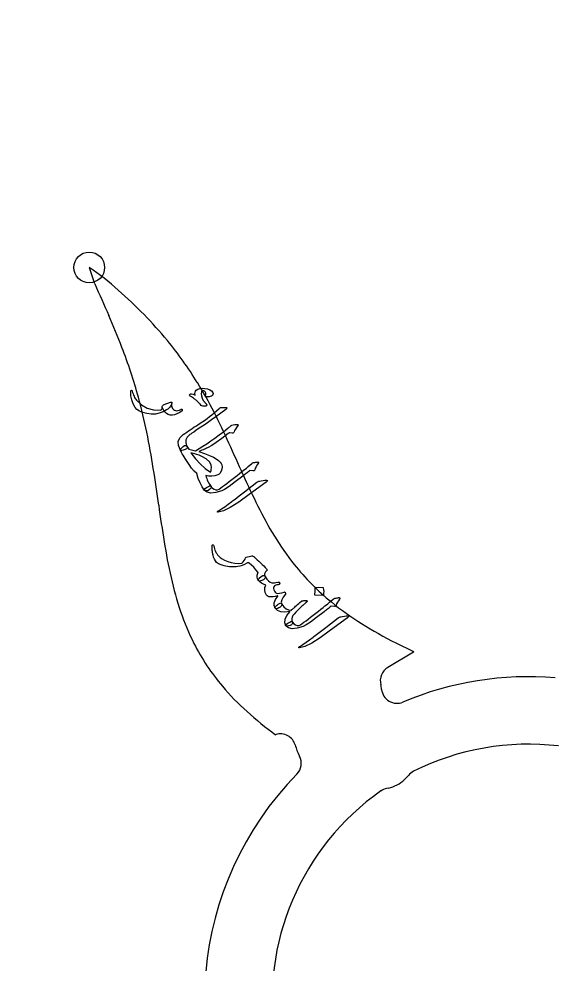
# Model space of a CAD drawing. Header units: millimetres. Extents: x -40.3 to 40.3, y -40.3 to 40.3.
# Drawn here: x -10.52 to -1.82, y 9.61 to 24.97 of the extents above; entities that cross this region are included whole.
import ezdxf

# ---------------------------------------------------------------- set-up
doc = ezdxf.new("R2010")
doc.units = ezdxf.units.MM
for name, color, linetype in [('CUT_INNER', 6, 'Continuous'), ('CUT_OUTER', 1, 'Continuous'), ('ENGRAVE', 7, 'Continuous'), ('TEXT', 5, 'Continuous')]:
    doc.layers.add(name, color=color, linetype=linetype)

msp = doc.modelspace()

# ---------------------------------------------------------------- linework, layer by layer
at = {"layer": 'CUT_INNER'}
for points in [[(-9.288, 20.667), (-9.378, 20.925), (-9.38, 20.93)], [(-4.403, 14.832), (-4.115, 14.69), (-4.11, 14.687), (-4.115, 14.684), (-4.533, 14.434)], [(-6.347, 13.343), (-6.358, 13.34)], [(-4.521, 12.474), (-4.551, 12.468)]]:
    msp.add_lwpolyline(points, dxfattribs=at)
for centre, radius, start, end in [((0, 11.523), 23.56, 354.6887, 200.6515), ((-11.455, 17.788), 3.766, 47.4586, 56.5591), ((27.03, 36.159), 39.484, 203.1012, 203.9195), ((-14.158, 14.611), 7.935, 44.4179, 48.5889), ((-21.053, 14.887), 13.094, 21.251, 23.702), ((-13.212, 15.536), 6.612, 39.515, 44.4304), ((-12.778, 15.903), 6.044, 31.5096, 39.4484), ((-16.708, 16.586), 8.429, 15.3812, 21.1909), ((-13.829, 15.267), 7.274, 27.0761, 31.4547), ((-17.216, 16.467), 8.95, 11.5125, 15.2535), ((-18.058, 13.116), 12.018, 24.3725, 27.0302), ((-21.248, 15.655), 13.064, 8.8535, 11.47), ((-93.265, -20.903), 94.561, 24.00362, 24.34311), ((-46.445, 11.749), 38.562, 7.9279, 8.826), ((5.738, 23.18), 13.813, 203.9918, 206.3231), ((19.832, 20.969), 28.354, 187.909, 189.122), ((-0.888, 19.904), 6.422, 206.3366, 211.3279), ((1.206, 17.976), 9.489, 189.1057, 192.6733), ((-2.533, 18.908), 4.498, 211.3844, 218.5125), ((-2.884, 18.642), 4.058, 218.6606, 230.8068), ((-2.677, 17.103), 5.509, 192.6738, 198.6588), ((-2.35, 19.305), 4.91, 230.8658, 237.9215), ((-4.102, 16.625), 4.006, 198.7027, 206.7338), ((-1.19, 21.162), 7.099, 237.9518, 243.0947), ((-4.512, 16.426), 3.55, 206.843, 220.3562), ((-4.404, 14.219), 0.25, 120.9519, 195.2472), ((-2.25, 9.025), 5.257, 85.2634, 112.802), ((-5.125, 14.035), 0.494, 4.9002, 13.8672), ((-3.938, 16.919), 4.307, 220.4129, 228.0366), ((-4.384, 14.101), 0.25, 185.5103, 292.8516), ((-2.525, 18.493), 6.422, 228.056, 233.3608), ((-6.276, 13.104), 0.25, 16.4205, 106.5725), ((-5.008, 13.46), 1.067, 195.5375, 200.5752), ((-5.477, 13.267), 0.56, 198.9092, 209.2106), ((-2.25, 9.023), 4.163, 83.2753, 116.5873), ((-6.187, 12.876), 0.25, 315.384, 27.9879), ((-4.002, 12.522), 0.25, 116.3536, 140.7397), ((-2.25, 9.022), 5.259, 135.6208, 214.1991), ((-4.663, 13.062), 0.605, 283.5963, 311.7213), ((-4.605, 13.002), 0.521, 311.2711, 321.7805), ((-4.501, 12.222), 0.251, 101.3916, 125.7458), ((-2.249, 9.022), 4.164, 125.1637, 315.7235)]:
    msp.add_arc(centre, radius, start, end, dxfattribs=at)
at = {"layer": 'CUT_OUTER'}
msp.add_circle((0, 0), 40.325, dxfattribs=at)
at = {"layer": 'ENGRAVE'}
for centre, radius in [((0, 11.523), 26.6), ((-9.38, 20.931), 0.25)]:
    msp.add_circle(centre, radius, dxfattribs=at)
at = {"layer": 'TEXT'}
for points in [[(-8.04, 18.722), (-8.05, 18.698), (-8.061, 18.677), (-8.074, 18.659), (-8.088, 18.644), (-8.105, 18.63), (-8.126, 18.616), (-8.151, 18.6), (-8.181, 18.585), (-8.242, 18.562), (-8.306, 18.55), (-8.373, 18.549), (-8.444, 18.558), (-8.51, 18.575), (-8.564, 18.597), (-8.605, 18.624), (-8.634, 18.656), (-8.668, 18.716), (-8.691, 18.779), (-8.704, 18.846), (-8.707, 18.917), (-8.707, 18.922), (-8.706, 18.926), (-8.704, 18.93), (-8.702, 18.933), (-8.699, 18.935), (-8.696, 18.936), (-8.692, 18.936), (-8.689, 18.935), (-8.686, 18.933), (-8.684, 18.93), (-8.682, 18.927), (-8.681, 18.922), (-8.675, 18.899), (-8.668, 18.878), (-8.661, 18.858), (-8.653, 18.839), (-8.645, 18.821), (-8.636, 18.805), (-8.626, 18.79), (-8.615, 18.777), (-8.531, 18.698), (-8.438, 18.645), (-8.335, 18.616), (-8.224, 18.614), (-8.222, 18.614), (-8.217, 18.617), (-8.212, 18.62), (-8.205, 18.624), (-8.2, 18.629), (-8.197, 18.639), (-8.195, 18.653), (-8.194, 18.672), (-8.19, 18.683), (-8.183, 18.691), (-8.174, 18.699), (-8.161, 18.704), (-8.061, 18.741), (-8.047, 18.744), (-8.039, 18.742), (-8.037, 18.735), (-8.04, 18.722)], [(-7.563, 18.689), (-7.575, 18.703), (-7.587, 18.716), (-7.597, 18.727), (-7.607, 18.738), (-7.616, 18.748), (-7.624, 18.756), (-7.631, 18.763), (-7.638, 18.769), (-7.645, 18.774), (-7.654, 18.781), (-7.664, 18.789), (-7.676, 18.798), (-7.689, 18.808), (-7.704, 18.818), (-7.721, 18.83), (-7.739, 18.843), (-7.746, 18.849), (-7.75, 18.855), (-7.75, 18.862), (-7.748, 18.869), (-7.738, 18.878), (-7.72, 18.879), (-7.695, 18.872), (-7.662, 18.857), (-7.663, 18.883), (-7.66, 18.905), (-7.653, 18.923), (-7.642, 18.937), (-7.617, 18.953), (-7.585, 18.964), (-7.546, 18.968), (-7.501, 18.967), (-7.457, 18.959), (-7.421, 18.945), (-7.394, 18.925), (-7.375, 18.899), (-7.37, 18.881), (-7.371, 18.866), (-7.38, 18.853), (-7.396, 18.843), (-7.415, 18.835), (-7.434, 18.83), (-7.452, 18.827), (-7.47, 18.827), (-7.484, 18.83), (-7.493, 18.835), (-7.496, 18.842), (-7.493, 18.852), (-7.488, 18.865), (-7.486, 18.877), (-7.488, 18.889), (-7.492, 18.901), (-7.499, 18.912), (-7.507, 18.921), (-7.517, 18.926), (-7.528, 18.929), (-7.54, 18.929), (-7.549, 18.926), (-7.555, 18.92), (-7.559, 18.91), (-7.561, 18.878), (-7.558, 18.844), (-7.546, 18.808), (-7.528, 18.77), (-7.526, 18.767), (-7.524, 18.764), (-7.521, 18.76), (-7.517, 18.756), (-7.514, 18.752), (-7.51, 18.748), (-7.505, 18.743), (-7.501, 18.738), (-7.496, 18.733), (-7.492, 18.728), (-7.487, 18.723), (-7.484, 18.719), (-7.481, 18.716), (-7.478, 18.713), (-7.476, 18.71), (-7.474, 18.707), (-7.472, 18.702), (-7.471, 18.697), (-7.472, 18.693), (-7.474, 18.688), (-7.477, 18.685), (-7.48, 18.682), (-7.483, 18.68), (-7.486, 18.679), (-7.515, 18.678), (-7.537, 18.679), (-7.553, 18.683), (-7.563, 18.689)], [(-7.872, 18.622), (-7.87, 18.616), (-7.87, 18.61), (-7.872, 18.604), (-7.878, 18.599), (-7.918, 18.572), (-7.956, 18.552), (-7.994, 18.538), (-8.03, 18.532), (-8.065, 18.533), (-8.097, 18.543), (-8.127, 18.56), (-8.154, 18.587), (-8.169, 18.607), (-8.181, 18.628), (-8.189, 18.65), (-8.194, 18.672), (-8.192, 18.682), (-8.187, 18.69), (-8.176, 18.698), (-8.161, 18.704), (-8.061, 18.741), (-8.053, 18.743), (-8.047, 18.744), (-8.042, 18.744), (-8.039, 18.742), (-8.037, 18.739), (-8.037, 18.735), (-8.038, 18.73), (-8.041, 18.724), (-8.046, 18.709), (-8.046, 18.692), (-8.043, 18.675), (-8.036, 18.657), (-8.026, 18.64), (-8.014, 18.626), (-7.998, 18.615), (-7.981, 18.607), (-7.96, 18.603), (-7.939, 18.605), (-7.917, 18.612), (-7.895, 18.625), (-7.887, 18.628), (-7.881, 18.628), (-7.876, 18.627), (-7.872, 18.622)], [(-7.156, 18.654), (-7.151, 18.654), (-7.147, 18.653), (-7.145, 18.652), (-7.144, 18.65), (-7.143, 18.646), (-7.147, 18.641), (-7.153, 18.634), (-7.163, 18.625), (-7.245, 18.563), (-7.322, 18.506), (-7.394, 18.454), (-7.46, 18.409), (-7.516, 18.371), (-7.567, 18.337), (-7.612, 18.307), (-7.651, 18.28), (-7.684, 18.258), (-7.712, 18.239), (-7.733, 18.225), (-7.749, 18.215), (-7.79, 18.175), (-7.812, 18.131), (-7.813, 18.081), (-7.794, 18.027), (-7.789, 18.011), (-7.792, 17.997), (-7.803, 17.986), (-7.822, 17.976), (-7.853, 17.965), (-7.876, 17.959), (-7.892, 17.958), (-7.9, 17.963), (-7.932, 18.037), (-7.936, 18.103), (-7.91, 18.163), (-7.855, 18.215), (-7.826, 18.235), (-7.797, 18.256), (-7.768, 18.276), (-7.739, 18.296), (-7.709, 18.315), (-7.679, 18.335), (-7.649, 18.355), (-7.619, 18.374), (-7.562, 18.412), (-7.511, 18.447), (-7.466, 18.479), (-7.428, 18.508), (-7.392, 18.538), (-7.354, 18.57), (-7.314, 18.604), (-7.272, 18.641), (-7.264, 18.647), (-7.256, 18.651), (-7.248, 18.654), (-7.24, 18.655)], [(-7.635, 17.584), (-7.676, 17.624), (-7.718, 17.672), (-7.76, 17.729), (-7.802, 17.793), (-7.822, 17.826), (-7.84, 17.856), (-7.856, 17.882), (-7.869, 17.905), (-7.88, 17.925), (-7.889, 17.941), (-7.896, 17.954), (-7.9, 17.963), (-7.901, 17.969), (-7.898, 17.977), (-7.892, 17.986), (-7.884, 17.997), (-7.855, 18.025), (-7.831, 18.04), (-7.81, 18.04), (-7.794, 18.027), (-7.762, 17.977), (-7.653, 17.953), (-7.595, 17.988), (-7.534, 18.026), (-7.472, 18.068), (-7.407, 18.112), (-7.34, 18.159), (-7.271, 18.21), (-7.2, 18.263), (-7.128, 18.32), (-7.117, 18.328), (-7.108, 18.335), (-7.099, 18.341), (-7.092, 18.347), (-7.086, 18.351), (-7.082, 18.356), (-7.078, 18.359), (-7.076, 18.362), (-7.064, 18.369), (-7.045, 18.374), (-7.016, 18.379), (-6.978, 18.382), (-6.974, 18.382), (-6.97, 18.381), (-6.968, 18.379), (-6.965, 18.377), (-6.964, 18.374), (-6.964, 18.37), (-6.965, 18.366), (-6.968, 18.362), (-6.99, 18.332), (-7.007, 18.305), (-7.02, 18.281), (-7.027, 18.259), (-7.031, 18.25), (-7.037, 18.244), (-7.046, 18.241), (-7.058, 18.241), (-7.096, 18.245), (-7.102, 18.245), (-7.108, 18.243), (-7.116, 18.239), (-7.124, 18.233), (-7.228, 18.153), (-7.317, 18.088), (-7.391, 18.038), (-7.45, 18.004), (-7.461, 17.999), (-7.475, 17.993), (-7.49, 17.986), (-7.508, 17.979), (-7.529, 17.971), (-7.551, 17.962), (-7.576, 17.953), (-7.602, 17.944), (-7.506, 17.909), (-7.426, 17.876), (-7.364, 17.847), (-7.317, 17.82), (-7.282, 17.794), (-7.256, 17.769), (-7.238, 17.745), (-7.229, 17.723), (-7.224, 17.69), (-7.228, 17.656), (-7.239, 17.62), (-7.26, 17.584), (-7.264, 17.578), (-7.271, 17.572), (-7.281, 17.566), (-7.293, 17.561), (-7.343, 17.546), (-7.392, 17.54), (-7.441, 17.542), (-7.489, 17.553), (-7.481, 17.527), (-7.472, 17.502), (-7.463, 17.479), (-7.452, 17.456), (-7.441, 17.433), (-7.429, 17.412), (-7.416, 17.392), (-7.402, 17.373), (-7.398, 17.365), (-7.398, 17.357), (-7.402, 17.348), (-7.41, 17.339), (-7.429, 17.322), (-7.447, 17.31), (-7.463, 17.303), (-7.476, 17.301), (-7.489, 17.302), (-7.498, 17.304), (-7.505, 17.306), (-7.508, 17.309), (-7.546, 17.368), (-7.58, 17.433), (-7.609, 17.505), (-7.635, 17.584)], [(-7.395, 17.675), (-7.401, 17.727), (-7.429, 17.776), (-7.481, 17.82), (-7.554, 17.861), (-7.576, 17.871), (-7.597, 17.88), (-7.619, 17.888), (-7.641, 17.895), (-7.663, 17.902), (-7.685, 17.909), (-7.707, 17.915), (-7.729, 17.921), (-7.657, 17.824), (-7.58, 17.739), (-7.499, 17.666), (-7.413, 17.604), (-7.407, 17.618), (-7.402, 17.634), (-7.398, 17.653), (-7.395, 17.675)], [(-6.716, 17.76), (-6.692, 17.763), (-6.673, 17.766), (-6.659, 17.769), (-6.65, 17.77), (-6.644, 17.771), (-6.639, 17.77), (-6.636, 17.768), (-6.633, 17.765), (-6.631, 17.76), (-6.631, 17.755), (-6.633, 17.75), (-6.637, 17.745), (-6.656, 17.72), (-6.672, 17.694), (-6.684, 17.668), (-6.692, 17.642), (-6.696, 17.634), (-6.701, 17.629), (-6.71, 17.627), (-6.721, 17.627), (-6.773, 17.631), (-6.788, 17.619), (-6.803, 17.608), (-6.818, 17.597), (-6.832, 17.586), (-6.847, 17.575), (-6.861, 17.564), (-6.874, 17.553), (-6.887, 17.543), (-7.011, 17.447), (-7.108, 17.375), (-7.181, 17.326), (-7.229, 17.301), (-7.325, 17.274), (-7.404, 17.266), (-7.466, 17.278), (-7.509, 17.31), (-7.51, 17.311), (-7.511, 17.313), (-7.511, 17.314), (-7.512, 17.315), (-7.51, 17.326), (-7.497, 17.34), (-7.474, 17.356), (-7.442, 17.375), (-7.429, 17.381), (-7.418, 17.383), (-7.41, 17.381), (-7.403, 17.374), (-7.379, 17.348), (-7.353, 17.329), (-7.325, 17.319), (-7.295, 17.316), (-7.271, 17.332), (-7.244, 17.351), (-7.214, 17.372), (-7.181, 17.397), (-7.145, 17.424), (-7.107, 17.453), (-7.066, 17.486), (-7.022, 17.52), (-6.979, 17.554), (-6.94, 17.584), (-6.905, 17.612), (-6.875, 17.636), (-6.85, 17.656), (-6.829, 17.673), (-6.811, 17.686), (-6.799, 17.696), (-6.738, 17.748), (-6.732, 17.753), (-6.726, 17.756), (-6.721, 17.758), (-6.716, 17.76)], [(-6.529, 17.473), (-6.5, 17.475), (-6.487, 17.471), (-6.489, 17.46), (-6.507, 17.443), (-6.781, 17.242), (-6.949, 17.119), (-7.089, 17.03), (-7.201, 16.975), (-7.285, 16.954), (-7.293, 16.955), (-7.298, 16.956), (-7.3, 16.959), (-7.299, 16.963), (-7.297, 16.967), (-7.293, 16.971), (-7.288, 16.976), (-7.282, 16.98), (-7.231, 17.011), (-7.178, 17.045), (-7.123, 17.085), (-7.067, 17.128), (-7.052, 17.139), (-7.012, 17.169), (-6.947, 17.219), (-6.857, 17.288), (-6.658, 17.442), (-6.647, 17.45), (-6.636, 17.455), (-6.625, 17.459), (-6.615, 17.462)], [(-6.63, 15.843), (-6.64, 15.862), (-6.648, 15.88), (-6.652, 15.898), (-6.654, 15.914), (-6.655, 15.921), (-6.654, 15.929), (-6.653, 15.937), (-6.65, 15.944), (-6.647, 15.952), (-6.644, 15.96), (-6.641, 15.968), (-6.637, 15.976), (-6.674, 16.021), (-6.71, 16.061), (-6.746, 16.095), (-6.781, 16.125), (-6.79, 16.13), (-6.799, 16.132), (-6.809, 16.13), (-6.819, 16.126), (-6.858, 16.106), (-6.896, 16.091), (-6.932, 16.08), (-6.966, 16.073), (-6.993, 16.07), (-7.021, 16.068), (-7.049, 16.068), (-7.077, 16.069), (-7.105, 16.07), (-7.133, 16.074), (-7.161, 16.078), (-7.189, 16.084), (-7.239, 16.098), (-7.28, 16.116), (-7.311, 16.138), (-7.332, 16.164), (-7.347, 16.192), (-7.36, 16.224), (-7.37, 16.258), (-7.378, 16.296), (-7.381, 16.315), (-7.383, 16.333), (-7.384, 16.349), (-7.386, 16.364), (-7.386, 16.377), (-7.386, 16.389), (-7.386, 16.4), (-7.386, 16.409), (-7.385, 16.415), (-7.382, 16.42), (-7.378, 16.423), (-7.373, 16.425), (-7.368, 16.425), (-7.364, 16.422), (-7.361, 16.418), (-7.359, 16.41), (-7.354, 16.382), (-7.347, 16.358), (-7.34, 16.337), (-7.332, 16.319), (-7.327, 16.31), (-7.322, 16.301), (-7.316, 16.291), (-7.309, 16.282), (-7.302, 16.271), (-7.295, 16.261), (-7.286, 16.25), (-7.277, 16.239), (-7.255, 16.217), (-7.223, 16.196), (-7.181, 16.175), (-7.13, 16.154), (-7.074, 16.136), (-7.017, 16.126), (-6.961, 16.122), (-6.904, 16.126), (-6.902, 16.126), (-6.9, 16.127), (-6.898, 16.129), (-6.897, 16.131), (-6.878, 16.151), (-6.862, 16.172), (-6.849, 16.192), (-6.84, 16.213), (-6.832, 16.222), (-6.812, 16.23), (-6.782, 16.238), (-6.74, 16.244), (-6.731, 16.244), (-6.723, 16.242), (-6.715, 16.238), (-6.707, 16.233), (-6.679, 16.208), (-6.651, 16.183), (-6.624, 16.158), (-6.598, 16.133), (-6.572, 16.108), (-6.547, 16.083), (-6.522, 16.058), (-6.499, 16.033), (-6.494, 16.026), (-6.492, 16.02), (-6.493, 16.014), (-6.497, 16.008), (-6.508, 15.998), (-6.517, 15.988), (-6.524, 15.977), (-6.53, 15.966), (-6.532, 15.954), (-6.532, 15.94), (-6.529, 15.925), (-6.523, 15.907), (-6.522, 15.898), (-6.524, 15.888), (-6.53, 15.878), (-6.54, 15.868), (-6.552, 15.859), (-6.565, 15.851), (-6.579, 15.844), (-6.594, 15.839), (-6.607, 15.836), (-6.617, 15.836), (-6.625, 15.838), (-6.63, 15.843)], [(-6.525, 15.909), (-6.498, 15.87), (-6.47, 15.84), (-6.442, 15.82), (-6.413, 15.809), (-6.394, 15.807), (-6.373, 15.808), (-6.348, 15.811), (-6.319, 15.817), (-6.311, 15.818), (-6.303, 15.818), (-6.298, 15.816), (-6.293, 15.813), (-6.289, 15.809), (-6.287, 15.804), (-6.287, 15.799), (-6.288, 15.794), (-6.291, 15.788), (-6.296, 15.783), (-6.303, 15.78), (-6.31, 15.777), (-6.332, 15.773), (-6.349, 15.768), (-6.362, 15.763), (-6.371, 15.757), (-6.381, 15.745), (-6.387, 15.731), (-6.387, 15.713), (-6.382, 15.693), (-6.373, 15.672), (-6.362, 15.656), (-6.35, 15.645), (-6.337, 15.639), (-6.316, 15.637), (-6.288, 15.639), (-6.255, 15.646), (-6.215, 15.658), (-6.21, 15.659), (-6.205, 15.658), (-6.2, 15.654), (-6.196, 15.648), (-6.193, 15.642), (-6.192, 15.636), (-6.193, 15.63), (-6.195, 15.626), (-6.231, 15.575), (-6.253, 15.53), (-6.261, 15.491), (-6.254, 15.458), (-6.253, 15.45), (-6.258, 15.441), (-6.266, 15.429), (-6.28, 15.415), (-6.292, 15.406), (-6.304, 15.399), (-6.317, 15.393), (-6.33, 15.389), (-6.341, 15.387), (-6.35, 15.387), (-6.356, 15.39), (-6.361, 15.394), (-6.376, 15.437), (-6.375, 15.484), (-6.355, 15.535), (-6.319, 15.59), (-6.317, 15.593), (-6.317, 15.595), (-6.319, 15.596), (-6.322, 15.596), (-6.362, 15.587), (-6.395, 15.581), (-6.423, 15.578), (-6.446, 15.579), (-6.463, 15.582), (-6.477, 15.588), (-6.49, 15.597), (-6.5, 15.608), (-6.521, 15.649), (-6.53, 15.69), (-6.527, 15.731), (-6.513, 15.772), (-6.552, 15.785), (-6.585, 15.802), (-6.611, 15.822), (-6.631, 15.846), (-6.634, 15.853), (-6.632, 15.862), (-6.627, 15.872), (-6.619, 15.884), (-6.588, 15.913), (-6.562, 15.927), (-6.541, 15.926), (-6.525, 15.909)], [(-5.587, 15.733), (-5.584, 15.732), (-5.582, 15.731), (-5.58, 15.728), (-5.579, 15.725), (-5.574, 15.696), (-5.573, 15.668), (-5.574, 15.639), (-5.578, 15.611), (-5.579, 15.608), (-5.581, 15.605), (-5.584, 15.604), (-5.587, 15.604), (-5.71, 15.606), (-5.714, 15.607), (-5.716, 15.609), (-5.716, 15.613), (-5.716, 15.618), (-5.716, 15.623), (-5.715, 15.63), (-5.715, 15.64), (-5.714, 15.653), (-5.714, 15.669), (-5.714, 15.687), (-5.714, 15.708), (-5.714, 15.732), (-5.713, 15.736), (-5.712, 15.738), (-5.71, 15.739), (-5.708, 15.739)], [(-5.934, 15.51), (-5.929, 15.513), (-5.92, 15.515), (-5.908, 15.517), (-5.893, 15.519), (-5.878, 15.52), (-5.866, 15.52), (-5.857, 15.52), (-5.85, 15.52), (-5.843, 15.517), (-5.841, 15.512), (-5.844, 15.505), (-5.852, 15.496), (-5.858, 15.491), (-5.865, 15.485), (-5.873, 15.477), (-5.881, 15.469), (-5.891, 15.459), (-5.902, 15.449), (-5.914, 15.438), (-5.927, 15.426), (-5.981, 15.375), (-6.023, 15.333), (-6.053, 15.3), (-6.073, 15.276), (-6.086, 15.249), (-6.092, 15.223), (-6.091, 15.197), (-6.082, 15.171), (-6.079, 15.163), (-6.079, 15.156), (-6.08, 15.148), (-6.083, 15.141), (-6.089, 15.133), (-6.096, 15.126), (-6.106, 15.121), (-6.117, 15.117), (-6.146, 15.108), (-6.167, 15.103), (-6.181, 15.102), (-6.188, 15.107), (-6.206, 15.16), (-6.201, 15.216), (-6.173, 15.275), (-6.122, 15.338), (-6.121, 15.34), (-6.12, 15.342), (-6.121, 15.342), (-6.123, 15.342), (-6.203, 15.333), (-6.27, 15.339), (-6.322, 15.36), (-6.362, 15.396), (-6.364, 15.401), (-6.364, 15.407), (-6.362, 15.413), (-6.357, 15.419), (-6.348, 15.428), (-6.338, 15.438), (-6.325, 15.449), (-6.31, 15.462), (-6.293, 15.473), (-6.279, 15.476), (-6.266, 15.471), (-6.255, 15.46), (-6.222, 15.418), (-6.185, 15.388), (-6.144, 15.37), (-6.1, 15.364), (-6.096, 15.366), (-6.088, 15.372), (-6.078, 15.382), (-6.064, 15.396), (-6.055, 15.404), (-6.044, 15.414), (-6.031, 15.426), (-6.016, 15.439), (-5.999, 15.454), (-5.979, 15.471), (-5.958, 15.49), (-5.934, 15.51)], [(-5.396, 15.556), (-5.371, 15.56), (-5.352, 15.563), (-5.338, 15.565), (-5.33, 15.567), (-5.324, 15.568), (-5.319, 15.567), (-5.315, 15.565), (-5.312, 15.561), (-5.31, 15.556), (-5.31, 15.552), (-5.312, 15.546), (-5.316, 15.541), (-5.335, 15.516), (-5.351, 15.491), (-5.363, 15.465), (-5.372, 15.438), (-5.375, 15.431), (-5.38, 15.426), (-5.389, 15.423), (-5.4, 15.423), (-5.452, 15.427), (-5.467, 15.416), (-5.482, 15.404), (-5.497, 15.393), (-5.512, 15.382), (-5.526, 15.371), (-5.54, 15.36), (-5.553, 15.35), (-5.567, 15.339), (-5.69, 15.243), (-5.788, 15.171), (-5.86, 15.123), (-5.908, 15.098), (-6.005, 15.07), (-6.083, 15.062), (-6.145, 15.075), (-6.188, 15.107), (-6.189, 15.108), (-6.19, 15.109), (-6.191, 15.11), (-6.191, 15.111), (-6.189, 15.122), (-6.176, 15.136), (-6.154, 15.152), (-6.121, 15.171), (-6.108, 15.177), (-6.098, 15.179), (-6.089, 15.177), (-6.082, 15.171), (-6.058, 15.144), (-6.032, 15.126), (-6.004, 15.115), (-5.975, 15.113), (-5.95, 15.128), (-5.923, 15.147), (-5.893, 15.169), (-5.86, 15.193), (-5.825, 15.22), (-5.786, 15.25), (-5.745, 15.282), (-5.701, 15.317), (-5.658, 15.35), (-5.619, 15.381), (-5.584, 15.408), (-5.554, 15.432), (-5.529, 15.452), (-5.508, 15.469), (-5.491, 15.483), (-5.478, 15.492), (-5.418, 15.545), (-5.411, 15.549), (-5.405, 15.552), (-5.4, 15.555), (-5.396, 15.556)], [(-5.208, 15.27), (-5.179, 15.271), (-5.166, 15.267), (-5.168, 15.256), (-5.186, 15.239), (-5.46, 15.038), (-5.628, 14.915), (-5.768, 14.826), (-5.88, 14.771), (-5.964, 14.751), (-5.972, 14.751), (-5.977, 14.753), (-5.979, 14.755), (-5.979, 14.759), (-5.976, 14.763), (-5.973, 14.768), (-5.968, 14.772), (-5.961, 14.776), (-5.91, 14.807), (-5.857, 14.842), (-5.802, 14.881), (-5.746, 14.924), (-5.731, 14.935), (-5.691, 14.966), (-5.626, 15.015), (-5.536, 15.084), (-5.337, 15.239), (-5.326, 15.246), (-5.315, 15.252), (-5.305, 15.256), (-5.294, 15.258)]]:
    msp.add_lwpolyline(points, close=True, dxfattribs=at)

doc.saveas('drawing.dxf')
